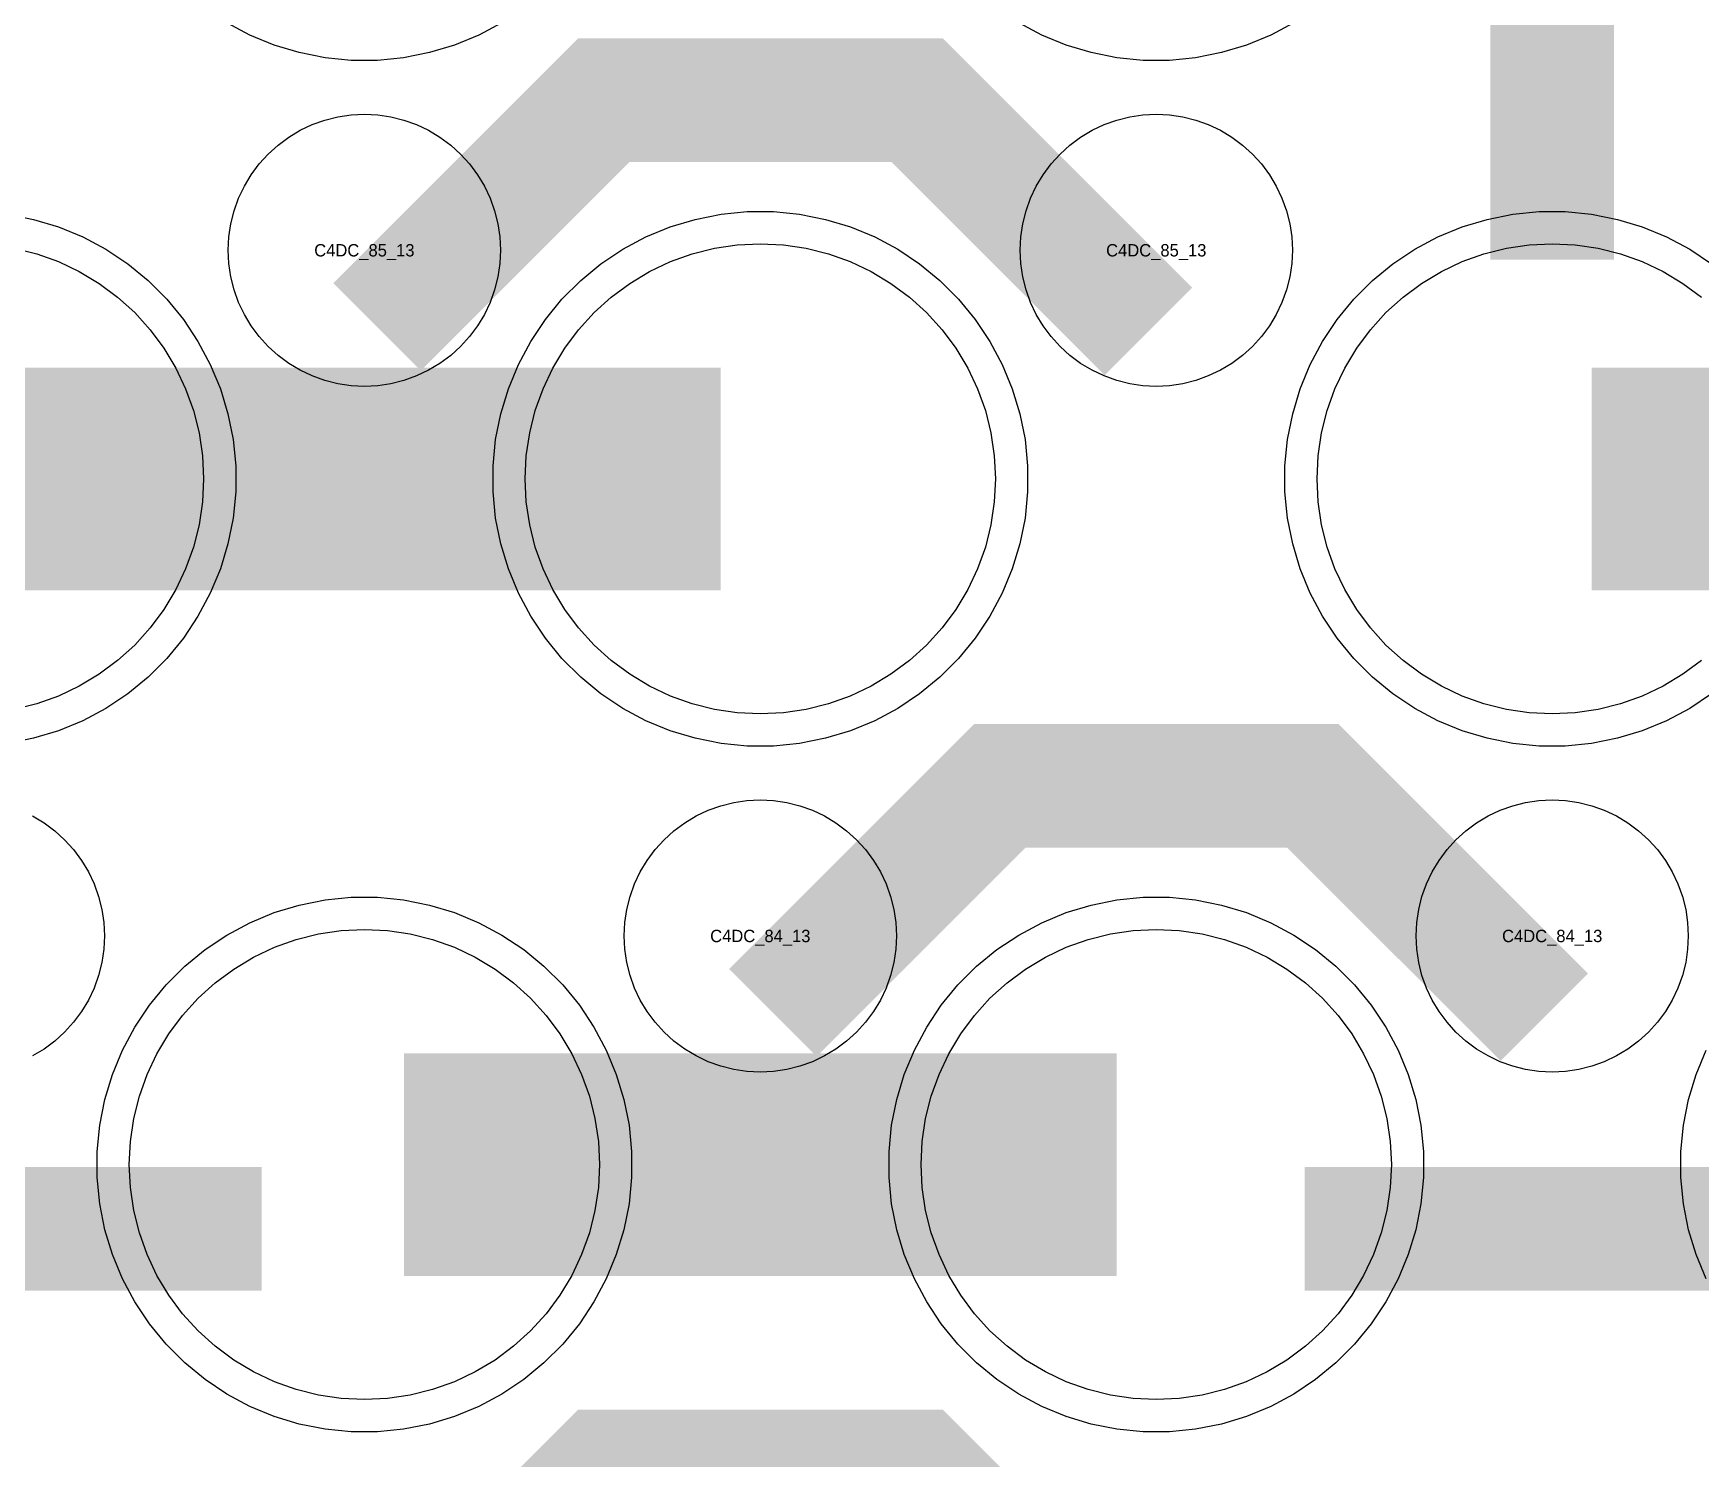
# Model space of a CAD drawing. Extents: x -11880 to 11880, y -14992 to 14992.
# Drawn here: x -7906.9 to -7570, y -3259.6 to -2971.6 of the extents above; entities that cross this region are included whole.
import ezdxf
from ezdxf.enums import TextEntityAlignment as Align

# ---------------------------------------------------------------- set-up
doc = ezdxf.new("R2010")
doc.units = 0
doc.header["$MEASUREMENT"] = 0
for name, color, linetype in [('GDS_775_DT_237', 138, 'CONTINUOUS'), ('RDL1_FS', 34, 'CONTINUOUS'), ('RDL_BS', 160, 'CONTINUOUS')]:
    doc.layers.add(name, color=color, linetype=linetype)

msp = doc.modelspace()

# ---------------------------------------------------------------- linework, layer by layer
at = {"layer": 'RDL1_FS'}
msp.add_lwpolyline([(-7910.732, -3015.024), (-7906.209, -3016.156), (-7901.819, -3017.728), (-7897.605, -3019.72), (-7893.605, -3022.118), (-7889.86, -3024.896), (-7886.406, -3028.026), (-7883.276, -3031.48), (-7880.498, -3035.225), (-7878.1, -3039.225), (-7876.108, -3043.439), (-7874.536, -3047.829), (-7873.404, -3052.352), (-7872.72, -3056.963), (-7872.491, -3061.62), (-7872.72, -3066.277), (-7873.404, -3070.888), (-7874.536, -3075.411), (-7876.108, -3079.801), (-7878.1, -3084.015), (-7880.498, -3088.015), (-7883.276, -3091.76), (-7886.406, -3095.214), (-7889.86, -3098.344), (-7893.605, -3101.122), (-7897.605, -3103.52), (-7901.819, -3105.512), (-7906.209, -3107.084), (-7910.732, -3108.216)], dxfattribs=at)
for points in [[(-7760, -3109.129), (-7764.657, -3108.9), (-7769.268, -3108.216), (-7773.791, -3107.084), (-7778.181, -3105.512), (-7782.395, -3103.52), (-7786.395, -3101.122), (-7790.14, -3098.344), (-7793.594, -3095.214), (-7796.724, -3091.76), (-7799.502, -3088.015), (-7801.9, -3084.015), (-7803.892, -3079.801), (-7805.464, -3075.411), (-7806.596, -3070.888), (-7807.28, -3066.277), (-7807.509, -3061.62), (-7807.28, -3056.963), (-7806.596, -3052.352), (-7805.464, -3047.829), (-7803.892, -3043.439), (-7801.9, -3039.225), (-7799.502, -3035.225), (-7796.724, -3031.48), (-7793.594, -3028.026), (-7790.14, -3024.896), (-7786.395, -3022.118), (-7782.395, -3019.72), (-7778.181, -3017.728), (-7773.791, -3016.156), (-7769.268, -3015.024), (-7764.657, -3014.34), (-7760, -3014.111), (-7755.343, -3014.34), (-7750.732, -3015.024), (-7746.209, -3016.156), (-7741.819, -3017.728), (-7737.605, -3019.72), (-7733.605, -3022.118), (-7729.86, -3024.896), (-7726.406, -3028.026), (-7723.276, -3031.48), (-7720.498, -3035.225), (-7718.1, -3039.225), (-7716.108, -3043.439), (-7714.536, -3047.829), (-7713.404, -3052.352), (-7712.72, -3056.963), (-7712.491, -3061.62), (-7712.72, -3066.277), (-7713.404, -3070.888), (-7714.536, -3075.411), (-7716.108, -3079.801), (-7718.1, -3084.015), (-7720.498, -3088.015), (-7723.276, -3091.76), (-7726.406, -3095.214), (-7729.86, -3098.344), (-7733.605, -3101.122), (-7737.605, -3103.52), (-7741.819, -3105.512), (-7746.209, -3107.084), (-7750.732, -3108.216), (-7755.343, -3108.9)], [(-7840, -3247.694), (-7844.657, -3247.465), (-7849.268, -3246.781), (-7853.791, -3245.649), (-7858.181, -3244.077), (-7862.395, -3242.085), (-7866.395, -3239.687), (-7870.14, -3236.909), (-7873.594, -3233.779), (-7876.724, -3230.325), (-7879.502, -3226.58), (-7881.9, -3222.58), (-7883.892, -3218.366), (-7885.464, -3213.976), (-7886.596, -3209.453), (-7887.28, -3204.842), (-7887.509, -3200.185), (-7887.28, -3195.528), (-7886.596, -3190.917), (-7885.464, -3186.394), (-7883.892, -3182.004), (-7881.9, -3177.79), (-7879.502, -3173.79), (-7876.724, -3170.045), (-7873.594, -3166.591), (-7870.14, -3163.461), (-7866.395, -3160.683), (-7862.395, -3158.285), (-7858.181, -3156.293), (-7853.791, -3154.721), (-7849.268, -3153.589), (-7844.657, -3152.905), (-7840, -3152.676), (-7835.343, -3152.905), (-7830.732, -3153.589), (-7826.209, -3154.721), (-7821.819, -3156.293), (-7817.605, -3158.285), (-7813.605, -3160.683), (-7809.86, -3163.461), (-7806.406, -3166.591), (-7803.276, -3170.045), (-7800.498, -3173.79), (-7798.1, -3177.79), (-7796.108, -3182.004), (-7794.536, -3186.394), (-7793.404, -3190.917), (-7792.72, -3195.528), (-7792.491, -3200.185), (-7792.72, -3204.842), (-7793.404, -3209.453), (-7794.536, -3213.976), (-7796.108, -3218.366), (-7798.1, -3222.58), (-7800.498, -3226.58), (-7803.276, -3230.325), (-7806.406, -3233.779), (-7809.86, -3236.909), (-7813.605, -3239.687), (-7817.605, -3242.085), (-7821.819, -3244.077), (-7826.209, -3245.649), (-7830.732, -3246.781), (-7835.343, -3247.465)], [(-7680, -3247.694), (-7684.657, -3247.465), (-7689.268, -3246.781), (-7693.791, -3245.649), (-7698.181, -3244.077), (-7702.395, -3242.085), (-7706.395, -3239.687), (-7710.14, -3236.909), (-7713.594, -3233.779), (-7716.724, -3230.325), (-7719.502, -3226.58), (-7721.9, -3222.58), (-7723.892, -3218.366), (-7725.464, -3213.976), (-7726.596, -3209.453), (-7727.28, -3204.842), (-7727.509, -3200.185), (-7727.28, -3195.528), (-7726.596, -3190.917), (-7725.464, -3186.394), (-7723.892, -3182.004), (-7721.9, -3177.79), (-7719.502, -3173.79), (-7716.724, -3170.045), (-7713.594, -3166.591), (-7710.14, -3163.461), (-7706.395, -3160.683), (-7702.395, -3158.285), (-7698.181, -3156.293), (-7693.791, -3154.721), (-7689.268, -3153.589), (-7684.657, -3152.905), (-7680, -3152.676), (-7675.343, -3152.905), (-7670.732, -3153.589), (-7666.209, -3154.721), (-7661.819, -3156.293), (-7657.605, -3158.285), (-7653.605, -3160.683), (-7649.86, -3163.461), (-7646.406, -3166.591), (-7643.276, -3170.045), (-7640.498, -3173.79), (-7638.1, -3177.79), (-7636.108, -3182.004), (-7634.536, -3186.394), (-7633.404, -3190.917), (-7632.72, -3195.528), (-7632.491, -3200.185), (-7632.72, -3204.842), (-7633.404, -3209.453), (-7634.536, -3213.976), (-7636.108, -3218.366), (-7638.1, -3222.58), (-7640.498, -3226.58), (-7643.276, -3230.325), (-7646.406, -3233.779), (-7649.86, -3236.909), (-7653.605, -3239.687), (-7657.605, -3242.085), (-7661.819, -3244.077), (-7666.209, -3245.649), (-7670.732, -3246.781), (-7675.343, -3247.465)]]:
    msp.add_lwpolyline(points, close=True, dxfattribs=at)
at = {"layer": 'RDL1_FS', "color": 11, "true_color": 0xf27172}
msp.add_lwpolyline([(-7569.86, -3098.344), (-7573.605, -3101.122), (-7577.605, -3103.52), (-7581.819, -3105.512), (-7586.209, -3107.084), (-7590.732, -3108.216), (-7595.343, -3108.9), (-7600, -3109.129), (-7604.657, -3108.9), (-7609.268, -3108.216), (-7613.791, -3107.084), (-7618.181, -3105.512), (-7622.395, -3103.52), (-7626.395, -3101.122), (-7630.14, -3098.344), (-7633.594, -3095.214), (-7636.724, -3091.76), (-7639.502, -3088.015), (-7641.9, -3084.015), (-7643.892, -3079.801), (-7645.464, -3075.411), (-7646.596, -3070.888), (-7647.28, -3066.277), (-7647.509, -3061.62), (-7647.28, -3056.963), (-7646.596, -3052.352), (-7645.464, -3047.829), (-7643.892, -3043.439), (-7641.9, -3039.225), (-7639.502, -3035.225), (-7636.724, -3031.48), (-7633.594, -3028.026), (-7630.14, -3024.896), (-7626.395, -3022.118), (-7622.395, -3019.72), (-7618.181, -3017.728), (-7613.791, -3016.156), (-7609.268, -3015.024), (-7604.657, -3014.34), (-7600, -3014.111), (-7595.343, -3014.34), (-7590.732, -3015.024), (-7586.209, -3016.156), (-7581.819, -3017.728), (-7577.605, -3019.72), (-7573.605, -3022.118), (-7569.86, -3024.896)], dxfattribs=at)
at = {"layer": 'RDL1_FS'}
for points in [[(-7911.998, -3061.62, 45, 45, 0), (-7839.998, -3061.62, 45, 45, 0)], [(-7839.998, -3061.62, 45, 45, 0), (-7767.998, -3061.62, 45, 45, 0)], [(-7831.998, -3200.185, 45, 45, 0), (-7759.998, -3200.185, 45, 45, 0)], [(-7759.998, -3200.185, 45, 45, 0), (-7687.998, -3200.185, 45, 45, 0)]]:
    msp.add_lwpolyline(points, format="xyseb", dxfattribs=at)
at = {"layer": 'RDL1_FS', "color": 11, "true_color": 0xf27172}
msp.add_lwpolyline([(-7591.998, -3061.62, 45, 45, 0), (-7519.998, -3061.62, 45, 45, 0)], format="xyseb", dxfattribs=at)
at = {"layer": 'RDL_BS', "color": 11, "true_color": 0xf27172}
msp.add_lwpolyline([(-7600, -3017.332, 25, 25, 0), (-7600, -2910.555, 25, 25, 0)], format="xyseb", dxfattribs=at)
msp.add_lwpolyline([(-7600, -3017.332, 25, 25, 0), (-7600, -2910.555, 25, 25, 0)], format="xyseb", dxfattribs=at)
for points in [[(-7812.223, -2969.438), (-7816.885, -2971.93), (-7821.795, -2973.961), (-7826.835, -2975.492), (-7832.062, -2976.538), (-7837.356, -2977.055), (-7842.644, -2977.055), (-7847.938, -2976.538), (-7853.165, -2975.492), (-7858.205, -2973.961), (-7863.115, -2971.93), (-7867.777, -2969.438)], [(-7652.223, -2969.438), (-7656.885, -2971.93), (-7661.795, -2973.961), (-7666.835, -2975.492), (-7672.062, -2976.538), (-7677.356, -2977.055), (-7682.644, -2977.055), (-7687.938, -2976.538), (-7693.165, -2975.492), (-7698.205, -2973.961), (-7703.115, -2971.93), (-7707.777, -2969.438)], [(-7567.809, -3105.056), (-7572.223, -3108.003), (-7576.885, -3110.495), (-7581.795, -3112.526), (-7586.835, -3114.057), (-7592.062, -3115.103), (-7597.356, -3115.62), (-7602.644, -3115.62), (-7607.938, -3115.103), (-7613.165, -3114.057), (-7618.205, -3112.526), (-7623.115, -3110.495), (-7627.777, -3108.003), (-7632.191, -3105.056), (-7636.292, -3101.694), (-7640.074, -3097.912), (-7643.436, -3093.811), (-7646.383, -3089.397), (-7648.875, -3084.735), (-7650.906, -3079.825), (-7652.437, -3074.785), (-7653.483, -3069.558), (-7654, -3064.264), (-7654, -3058.976), (-7653.483, -3053.682), (-7652.437, -3048.455), (-7650.906, -3043.415), (-7648.875, -3038.505), (-7646.383, -3033.843), (-7643.436, -3029.429), (-7640.074, -3025.328), (-7636.292, -3021.546), (-7632.191, -3018.184), (-7627.777, -3015.237), (-7623.115, -3012.745), (-7618.205, -3010.714), (-7613.165, -3009.183), (-7607.938, -3008.137), (-7602.644, -3007.62), (-7597.356, -3007.62), (-7592.062, -3008.137), (-7586.835, -3009.183), (-7581.795, -3010.714), (-7576.885, -3012.745), (-7572.223, -3015.237), (-7567.809, -3018.184)]]:
    msp.add_lwpolyline(points, dxfattribs=at)
at = {"layer": 'RDL_BS'}
for points in [[(-7837.438, -3030.934, 25, 25, 0), (-7791.623, -2985.119, 25, 25, 0), (-7758.07, -2985.119, 25, 25, 0)], [(-7681.599, -3031.833, 25, 25, 0), (-7728.313, -2985.119, 25, 25, 0), (-7758.071, -2985.119, 25, 25, 0)], [(-7757.438, -3169.499, 25, 25, 0), (-7711.623, -3123.684, 25, 25, 0), (-7678.07, -3123.684, 25, 25, 0)], [(-7601.599, -3170.398, 25, 25, 0), (-7648.313, -3123.684, 25, 25, 0), (-7678.071, -3123.684, 25, 25, 0)], [(-7969.984, -3213.198, 25, 25, 0), (-7860.719, -3213.198, 25, 25, 0)], [(-7649.984, -3213.198, 25, 25, 0), (-7540.719, -3213.198, 25, 25, 0)], [(-7837.438, -3308.059, 25, 25, 0), (-7791.623, -3262.244, 25, 25, 0), (-7758.07, -3262.244, 25, 25, 0)], [(-7681.599, -3308.958, 25, 25, 0), (-7728.313, -3262.244, 25, 25, 0), (-7758.071, -3262.244, 25, 25, 0)]]:
    msp.add_lwpolyline(points, format="xyseb", dxfattribs=at)
for points in [[(-7840, -3042.926), (-7842.693, -3042.794), (-7845.365, -3042.398), (-7847.984, -3041.741), (-7850.519, -3040.834), (-7852.956, -3039.682), (-7855.28, -3038.289), (-7857.443, -3036.686), (-7859.442, -3034.874), (-7861.254, -3032.875), (-7862.857, -3030.712), (-7864.25, -3028.388), (-7865.402, -3025.951), (-7866.309, -3023.416), (-7866.966, -3020.797), (-7867.362, -3018.125), (-7867.494, -3015.432), (-7867.362, -3012.739), (-7866.966, -3010.067), (-7866.309, -3007.448), (-7865.402, -3004.913), (-7864.25, -3002.476), (-7862.857, -3000.152), (-7861.254, -2997.989), (-7859.442, -2995.99), (-7857.443, -2994.178), (-7855.28, -2992.575), (-7852.956, -2991.182), (-7850.519, -2990.03), (-7847.984, -2989.123), (-7845.365, -2988.466), (-7842.693, -2988.07), (-7840, -2987.938), (-7837.307, -2988.07), (-7834.635, -2988.466), (-7832.016, -2989.123), (-7829.481, -2990.03), (-7827.044, -2991.182), (-7824.72, -2992.575), (-7822.557, -2994.178), (-7820.558, -2995.99), (-7818.746, -2997.989), (-7817.143, -3000.152), (-7815.75, -3002.476), (-7814.598, -3004.913), (-7813.691, -3007.448), (-7813.034, -3010.067), (-7812.638, -3012.739), (-7812.506, -3015.432), (-7812.638, -3018.125), (-7813.034, -3020.797), (-7813.691, -3023.416), (-7814.598, -3025.951), (-7815.75, -3028.388), (-7817.143, -3030.712), (-7818.746, -3032.875), (-7820.558, -3034.874), (-7822.557, -3036.686), (-7824.72, -3038.289), (-7827.044, -3039.682), (-7829.481, -3040.834), (-7832.016, -3041.741), (-7834.635, -3042.398), (-7837.307, -3042.794)], [(-7680, -3042.926), (-7682.693, -3042.794), (-7685.365, -3042.398), (-7687.984, -3041.741), (-7690.519, -3040.834), (-7692.956, -3039.682), (-7695.28, -3038.289), (-7697.443, -3036.686), (-7699.442, -3034.874), (-7701.254, -3032.875), (-7702.857, -3030.712), (-7704.25, -3028.388), (-7705.402, -3025.951), (-7706.309, -3023.416), (-7706.966, -3020.797), (-7707.362, -3018.125), (-7707.494, -3015.432), (-7707.362, -3012.739), (-7706.966, -3010.067), (-7706.309, -3007.448), (-7705.402, -3004.913), (-7704.25, -3002.476), (-7702.857, -3000.152), (-7701.254, -2997.989), (-7699.442, -2995.99), (-7697.443, -2994.178), (-7695.28, -2992.575), (-7692.956, -2991.182), (-7690.519, -2990.03), (-7687.984, -2989.123), (-7685.365, -2988.466), (-7682.693, -2988.07), (-7680, -2987.938), (-7677.307, -2988.07), (-7674.635, -2988.466), (-7672.016, -2989.123), (-7669.481, -2990.03), (-7667.044, -2991.182), (-7664.72, -2992.575), (-7662.557, -2994.178), (-7660.558, -2995.99), (-7658.746, -2997.989), (-7657.143, -3000.152), (-7655.75, -3002.476), (-7654.598, -3004.913), (-7653.691, -3007.448), (-7653.034, -3010.067), (-7652.638, -3012.739), (-7652.506, -3015.432), (-7652.638, -3018.125), (-7653.034, -3020.797), (-7653.691, -3023.416), (-7654.598, -3025.951), (-7655.75, -3028.388), (-7657.143, -3030.712), (-7658.746, -3032.875), (-7660.558, -3034.874), (-7662.557, -3036.686), (-7664.72, -3038.289), (-7667.044, -3039.682), (-7669.481, -3040.834), (-7672.016, -3041.741), (-7674.635, -3042.398), (-7677.307, -3042.794)], [(-7762.644, -3115.62), (-7767.938, -3115.103), (-7773.165, -3114.057), (-7778.205, -3112.526), (-7783.115, -3110.495), (-7787.777, -3108.003), (-7792.191, -3105.056), (-7796.292, -3101.694), (-7800.074, -3097.912), (-7803.436, -3093.811), (-7806.383, -3089.397), (-7808.875, -3084.735), (-7810.906, -3079.825), (-7812.437, -3074.785), (-7813.483, -3069.558), (-7814, -3064.264), (-7814, -3058.976), (-7813.483, -3053.682), (-7812.437, -3048.455), (-7810.906, -3043.415), (-7808.875, -3038.505), (-7806.383, -3033.843), (-7803.436, -3029.429), (-7800.074, -3025.328), (-7796.292, -3021.546), (-7792.191, -3018.184), (-7787.777, -3015.237), (-7783.115, -3012.745), (-7778.205, -3010.714), (-7773.165, -3009.183), (-7767.938, -3008.137), (-7762.644, -3007.62), (-7757.356, -3007.62), (-7752.062, -3008.137), (-7746.835, -3009.183), (-7741.795, -3010.714), (-7736.885, -3012.745), (-7732.223, -3015.237), (-7727.809, -3018.184), (-7723.708, -3021.546), (-7719.926, -3025.328), (-7716.564, -3029.429), (-7713.617, -3033.843), (-7711.125, -3038.505), (-7709.094, -3043.415), (-7707.563, -3048.455), (-7706.517, -3053.682), (-7706, -3058.976), (-7706, -3064.264), (-7706.517, -3069.558), (-7707.563, -3074.785), (-7709.094, -3079.825), (-7711.125, -3084.735), (-7713.617, -3089.397), (-7716.564, -3093.811), (-7719.926, -3097.912), (-7723.708, -3101.694), (-7727.809, -3105.056), (-7732.223, -3108.003), (-7736.885, -3110.495), (-7741.795, -3112.526), (-7746.835, -3114.057), (-7752.062, -3115.103), (-7757.356, -3115.62)], [(-7760, -3181.491), (-7762.693, -3181.359), (-7765.365, -3180.963), (-7767.984, -3180.306), (-7770.519, -3179.399), (-7772.956, -3178.247), (-7775.28, -3176.854), (-7777.443, -3175.251), (-7779.442, -3173.439), (-7781.254, -3171.44), (-7782.857, -3169.277), (-7784.25, -3166.953), (-7785.402, -3164.516), (-7786.309, -3161.981), (-7786.966, -3159.362), (-7787.362, -3156.69), (-7787.494, -3153.997), (-7787.362, -3151.304), (-7786.966, -3148.632), (-7786.309, -3146.013), (-7785.402, -3143.478), (-7784.25, -3141.041), (-7782.857, -3138.717), (-7781.254, -3136.554), (-7779.442, -3134.555), (-7777.443, -3132.743), (-7775.28, -3131.14), (-7772.956, -3129.747), (-7770.519, -3128.595), (-7767.984, -3127.688), (-7765.365, -3127.031), (-7762.693, -3126.635), (-7760, -3126.503), (-7757.307, -3126.635), (-7754.635, -3127.031), (-7752.016, -3127.688), (-7749.481, -3128.595), (-7747.044, -3129.747), (-7744.72, -3131.14), (-7742.557, -3132.743), (-7740.558, -3134.555), (-7738.746, -3136.554), (-7737.143, -3138.717), (-7735.75, -3141.041), (-7734.598, -3143.478), (-7733.691, -3146.013), (-7733.034, -3148.632), (-7732.638, -3151.304), (-7732.506, -3153.997), (-7732.638, -3156.69), (-7733.034, -3159.362), (-7733.691, -3161.981), (-7734.598, -3164.516), (-7735.75, -3166.953), (-7737.143, -3169.277), (-7738.746, -3171.44), (-7740.558, -3173.439), (-7742.557, -3175.251), (-7744.72, -3176.854), (-7747.044, -3178.247), (-7749.481, -3179.399), (-7752.016, -3180.306), (-7754.635, -3180.963), (-7757.307, -3181.359)], [(-7600, -3181.491), (-7602.693, -3181.359), (-7605.365, -3180.963), (-7607.984, -3180.306), (-7610.519, -3179.399), (-7612.956, -3178.247), (-7615.28, -3176.854), (-7617.443, -3175.251), (-7619.442, -3173.439), (-7621.254, -3171.44), (-7622.857, -3169.277), (-7624.25, -3166.953), (-7625.402, -3164.516), (-7626.309, -3161.981), (-7626.966, -3159.362), (-7627.362, -3156.69), (-7627.494, -3153.997), (-7627.362, -3151.304), (-7626.966, -3148.632), (-7626.309, -3146.013), (-7625.402, -3143.478), (-7624.25, -3141.041), (-7622.857, -3138.717), (-7621.254, -3136.554), (-7619.442, -3134.555), (-7617.443, -3132.743), (-7615.28, -3131.14), (-7612.956, -3129.747), (-7610.519, -3128.595), (-7607.984, -3127.688), (-7605.365, -3127.031), (-7602.693, -3126.635), (-7600, -3126.503), (-7597.307, -3126.635), (-7594.635, -3127.031), (-7592.016, -3127.688), (-7589.481, -3128.595), (-7587.044, -3129.747), (-7584.72, -3131.14), (-7582.557, -3132.743), (-7580.558, -3134.555), (-7578.746, -3136.554), (-7577.143, -3138.717), (-7575.75, -3141.041), (-7574.598, -3143.478), (-7573.691, -3146.013), (-7573.034, -3148.632), (-7572.638, -3151.304), (-7572.506, -3153.997), (-7572.638, -3156.69), (-7573.034, -3159.362), (-7573.691, -3161.981), (-7574.598, -3164.516), (-7575.75, -3166.953), (-7577.143, -3169.277), (-7578.746, -3171.44), (-7580.558, -3173.439), (-7582.557, -3175.251), (-7584.72, -3176.854), (-7587.044, -3178.247), (-7589.481, -3179.399), (-7592.016, -3180.306), (-7594.635, -3180.963), (-7597.307, -3181.359)], [(-7842.644, -3254.185), (-7847.938, -3253.668), (-7853.165, -3252.622), (-7858.205, -3251.091), (-7863.115, -3249.06), (-7867.777, -3246.568), (-7872.191, -3243.621), (-7876.292, -3240.259), (-7880.074, -3236.477), (-7883.436, -3232.376), (-7886.383, -3227.962), (-7888.875, -3223.3), (-7890.906, -3218.39), (-7892.437, -3213.35), (-7893.483, -3208.123), (-7894, -3202.829), (-7894, -3197.541), (-7893.483, -3192.247), (-7892.437, -3187.02), (-7890.906, -3181.98), (-7888.875, -3177.07), (-7886.383, -3172.408), (-7883.436, -3167.994), (-7880.074, -3163.893), (-7876.292, -3160.111), (-7872.191, -3156.749), (-7867.777, -3153.802), (-7863.115, -3151.31), (-7858.205, -3149.279), (-7853.165, -3147.748), (-7847.938, -3146.702), (-7842.644, -3146.185), (-7837.356, -3146.185), (-7832.062, -3146.702), (-7826.835, -3147.748), (-7821.795, -3149.279), (-7816.885, -3151.31), (-7812.223, -3153.802), (-7807.809, -3156.749), (-7803.708, -3160.111), (-7799.926, -3163.893), (-7796.564, -3167.994), (-7793.617, -3172.408), (-7791.125, -3177.07), (-7789.094, -3181.98), (-7787.563, -3187.02), (-7786.517, -3192.247), (-7786, -3197.541), (-7786, -3202.829), (-7786.517, -3208.123), (-7787.563, -3213.35), (-7789.094, -3218.39), (-7791.125, -3223.3), (-7793.617, -3227.962), (-7796.564, -3232.376), (-7799.926, -3236.477), (-7803.708, -3240.259), (-7807.809, -3243.621), (-7812.223, -3246.568), (-7816.885, -3249.06), (-7821.795, -3251.091), (-7826.835, -3252.622), (-7832.062, -3253.668), (-7837.356, -3254.185)], [(-7682.644, -3254.185), (-7687.938, -3253.668), (-7693.165, -3252.622), (-7698.205, -3251.091), (-7703.115, -3249.06), (-7707.777, -3246.568), (-7712.191, -3243.621), (-7716.292, -3240.259), (-7720.074, -3236.477), (-7723.436, -3232.376), (-7726.383, -3227.962), (-7728.875, -3223.3), (-7730.906, -3218.39), (-7732.437, -3213.35), (-7733.483, -3208.123), (-7734, -3202.829), (-7734, -3197.541), (-7733.483, -3192.247), (-7732.437, -3187.02), (-7730.906, -3181.98), (-7728.875, -3177.07), (-7726.383, -3172.408), (-7723.436, -3167.994), (-7720.074, -3163.893), (-7716.292, -3160.111), (-7712.191, -3156.749), (-7707.777, -3153.802), (-7703.115, -3151.31), (-7698.205, -3149.279), (-7693.165, -3147.748), (-7687.938, -3146.702), (-7682.644, -3146.185), (-7677.356, -3146.185), (-7672.062, -3146.702), (-7666.835, -3147.748), (-7661.795, -3149.279), (-7656.885, -3151.31), (-7652.223, -3153.802), (-7647.809, -3156.749), (-7643.708, -3160.111), (-7639.926, -3163.893), (-7636.564, -3167.994), (-7633.617, -3172.408), (-7631.125, -3177.07), (-7629.094, -3181.98), (-7627.563, -3187.02), (-7626.517, -3192.247), (-7626, -3197.541), (-7626, -3202.829), (-7626.517, -3208.123), (-7627.563, -3213.35), (-7629.094, -3218.39), (-7631.125, -3223.3), (-7633.617, -3227.962), (-7636.564, -3232.376), (-7639.926, -3236.477), (-7643.708, -3240.259), (-7647.809, -3243.621), (-7652.223, -3246.568), (-7656.885, -3249.06), (-7661.795, -3251.091), (-7666.835, -3252.622), (-7672.062, -3253.668), (-7677.356, -3254.185)]]:
    msp.add_lwpolyline(points, close=True, dxfattribs=at)
for points in [[(-7912.062, -3008.137), (-7906.835, -3009.183), (-7901.795, -3010.714), (-7896.885, -3012.745), (-7892.223, -3015.237), (-7887.809, -3018.184), (-7883.708, -3021.546), (-7879.926, -3025.328), (-7876.564, -3029.429), (-7873.617, -3033.843), (-7871.125, -3038.505), (-7869.094, -3043.415), (-7867.563, -3048.455), (-7866.517, -3053.682), (-7866, -3058.976), (-7866, -3064.264), (-7866.517, -3069.558), (-7867.563, -3074.785), (-7869.094, -3079.825), (-7871.125, -3084.735), (-7873.617, -3089.397), (-7876.564, -3093.811), (-7879.926, -3097.912), (-7883.708, -3101.694), (-7887.809, -3105.056), (-7892.223, -3108.003), (-7896.885, -3110.495), (-7901.795, -3112.526), (-7906.835, -3114.057), (-7912.062, -3115.103)], [(-7907.044, -3129.747), (-7904.72, -3131.14), (-7902.557, -3132.743), (-7900.558, -3134.555), (-7898.746, -3136.554), (-7897.143, -3138.717), (-7895.75, -3141.041), (-7894.598, -3143.478), (-7893.691, -3146.013), (-7893.034, -3148.632), (-7892.638, -3151.304), (-7892.506, -3153.997), (-7892.638, -3156.69), (-7893.034, -3159.362), (-7893.691, -3161.981), (-7894.598, -3164.516), (-7895.75, -3166.953), (-7897.143, -3169.277), (-7898.746, -3171.44), (-7900.558, -3173.439), (-7902.557, -3175.251), (-7904.72, -3176.854), (-7907.044, -3178.247)], [(-7568.875, -3223.3), (-7570.906, -3218.39), (-7572.437, -3213.35), (-7573.483, -3208.123), (-7574, -3202.829), (-7574, -3197.541), (-7573.483, -3192.247), (-7572.437, -3187.02), (-7570.906, -3181.98), (-7568.875, -3177.07)]]:
    msp.add_lwpolyline(points, dxfattribs=at)

# ---------------------------------------------------------------- texts
at = {"layer": 'GDS_775_DT_237'}
for s, p in [('C4DC_85_13', (-7840, -3015.432)), ('C4DC_85_13', (-7840, -3015.432)), ('C4DC_85_13', (-7680, -3015.432)), ('C4DC_85_13', (-7680, -3015.432)), ('C4DC_84_13', (-7760, -3153.997)), ('C4DC_84_13', (-7760, -3153.997)), ('C4DC_84_13', (-7600, -3153.997)), ('C4DC_84_13', (-7600, -3153.997))]:
    msp.add_text(s, height=2.5, dxfattribs=at).set_placement(p, align=Align.MIDDLE_CENTER)

doc.saveas('drawing.dxf')
